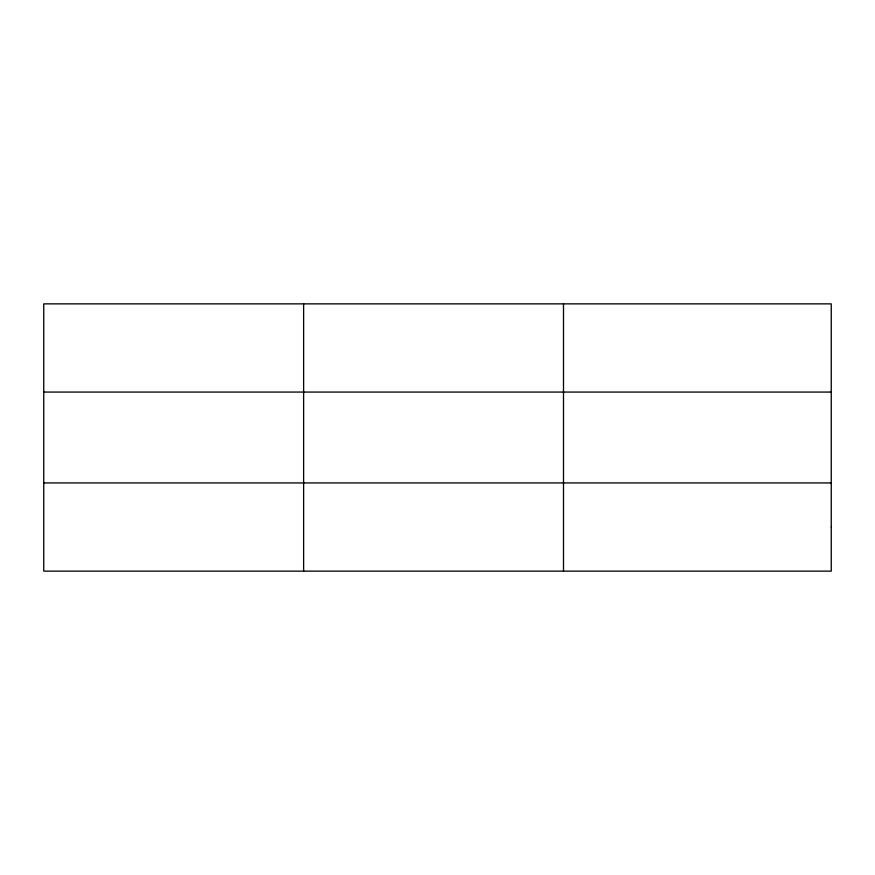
<?xml version="1.0" encoding="UTF-8"?>
<svg xmlns="http://www.w3.org/2000/svg" width="875" height="875" viewBox="0 0 875 875"><rect width="100%" height="100%" fill="white"/><g stroke="black" fill="none" stroke-linecap="round" stroke-linejoin="round"><path stroke-width="1.31" d="M303.625 303.866L303.625 571.134M563.5 303.866L563.5 571.134M43.75 392.066L831.25 392.066M43.75 482.934L831.25 482.934M831.25 527.034L831.25 571.134L43.75 571.134L43.75 303.866L831.25 303.866L831.25 527.034"/></g></svg>
